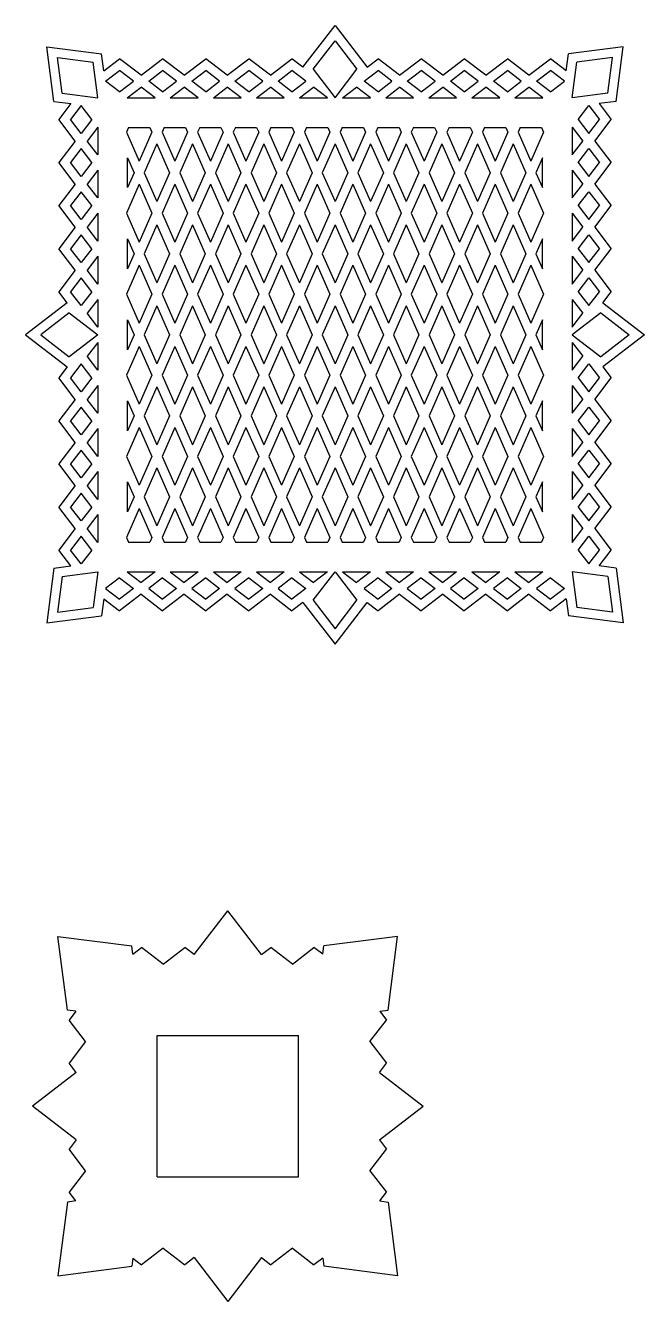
# Model space of a CAD drawing. Extents: x -361 to 216, y -54 to 223.
# Drawn here: x -66.5 to 66.3, y -53.9 to 220.2 of the extents above; entities that cross this region are included whole.
import ezdxf

# ---------------------------------------------------------------- set-up
doc = ezdxf.new("R2010")
doc.units = 0
doc.layers.get('0').update_dxf_attribs({"linetype": 'CONTINUOUS'})

msp = doc.modelspace()

# ---------------------------------------------------------------- linework, layer by layer
for p, q in [((-7.004836, 211.234923), (-0.115425, 220.178754)), ((-0.115425, 220.178754), (6.773986, 211.234923)), ((-4.827958, 210.783554), (-0.115425, 216.901364)), ((-0.115425, 216.901364), (4.597109, 210.783554)), ((-60.478585, 203.874287), (-62.004593, 215.635099)), ((-62.004593, 215.635099), (-50.243781, 214.109091)), ((-49.766571, 210.431275), (-50.243781, 214.109091)), ((49.535721, 210.431275), (50.012931, 214.109091)), ((61.773743, 215.635099), (50.012931, 214.109091)), ((60.247735, 203.874287), (61.773743, 215.635099)), ((-59.687128, 213.317634), (-52.028918, 212.323953)), ((-58.693447, 205.659424), (-59.687128, 213.317634)), ((-51.035238, 204.665744), (-52.028918, 212.323953)), ((-49.766571, 210.431275), (-46.363143, 213.052927)), ((-41.738371, 209.490477), (-46.363143, 213.052927)), ((-41.738371, 209.490477), (-37.113599, 213.052927)), ((-32.488827, 209.490477), (-37.113599, 213.052927)), ((-32.488827, 209.490477), (-27.864056, 213.052927)), ((-23.239284, 209.490477), (-27.864056, 213.052927)), ((-23.239284, 209.490477), (-18.614512, 213.052927)), ((-13.98974, 209.490477), (-18.614512, 213.052927)), ((-13.98974, 209.490477), (-9.364968, 213.052927)), ((-7.004836, 211.234923), (-9.364968, 213.052927)), ((6.773986, 211.234923), (9.134119, 213.052927)), ((13.75889, 209.490477), (9.134119, 213.052927)), ((13.75889, 209.490477), (18.383662, 213.052927)), ((23.008434, 209.490477), (18.383662, 213.052927)), ((23.008434, 209.490477), (27.633206, 213.052927)), ((32.257978, 209.490477), (27.633206, 213.052927)), ((32.257978, 209.490477), (36.882749, 213.052927)), ((41.507521, 209.490477), (36.882749, 213.052927)), ((41.507521, 209.490477), (46.132293, 213.052927)), ((49.535721, 210.431275), (46.132293, 213.052927)), ((50.804388, 204.665744), (51.798069, 212.323953)), ((59.456278, 213.317634), (51.798069, 212.323953)), ((58.462598, 205.659424), (59.456278, 213.317634)), ((-49.349219, 208.228194), (-46.363143, 210.528361)), ((-43.377066, 208.228194), (-46.363143, 210.528361)), ((-40.099676, 208.228194), (-37.113599, 210.528361)), ((-34.127523, 208.228194), (-37.113599, 210.528361)), ((-30.850132, 208.228194), (-27.864056, 210.528361)), ((-24.877979, 208.228194), (-27.864056, 210.528361)), ((-21.600588, 208.228194), (-18.614512, 210.528361)), ((-15.628436, 208.228194), (-18.614512, 210.528361)), ((-12.351045, 208.228194), (-9.364968, 210.528361)), ((-6.378892, 208.228194), (-9.364968, 210.528361)), ((-4.827958, 210.783554), (-0.115425, 204.665744)), ((-0.115425, 204.665744), (4.597109, 210.783554)), ((6.148042, 208.228194), (9.134119, 210.528361)), ((12.120195, 208.228194), (9.134119, 210.528361)), ((15.397586, 208.228194), (18.383662, 210.528361)), ((21.369739, 208.228194), (18.383662, 210.528361)), ((24.647129, 208.228194), (27.633206, 210.528361)), ((30.619282, 208.228194), (27.633206, 210.528361)), ((33.896673, 208.228194), (36.882749, 210.528361)), ((39.868826, 208.228194), (36.882749, 210.528361)), ((43.146217, 208.228194), (46.132293, 210.528361)), ((49.118369, 208.228194), (46.132293, 210.528361)), ((-58.693447, 205.659424), (-51.035238, 204.665744)), ((-46.363143, 205.928027), (-49.349219, 208.228194)), ((-46.363143, 205.928027), (-43.377066, 208.228194)), ((-44.724447, 204.665744), (-41.738371, 206.965911)), ((-38.752295, 204.665744), (-41.738371, 206.965911)), ((-37.113599, 205.928027), (-40.099676, 208.228194)), ((-37.113599, 205.928027), (-34.127523, 208.228194)), ((-35.474904, 204.665744), (-32.488827, 206.965911)), ((-29.502751, 204.665744), (-32.488827, 206.965911)), ((-27.864056, 205.928027), (-30.850132, 208.228194)), ((-27.864056, 205.928027), (-24.877979, 208.228194)), ((-26.22536, 204.665744), (-23.239284, 206.965911)), ((-20.253207, 204.665744), (-23.239284, 206.965911)), ((-18.614512, 205.928027), (-21.600588, 208.228194)), ((-18.614512, 205.928027), (-15.628436, 208.228194)), ((-16.975817, 204.665744), (-13.98974, 206.965911)), ((-11.003664, 204.665744), (-13.98974, 206.965911)), ((-9.364968, 205.928027), (-12.351045, 208.228194)), ((-9.364968, 205.928027), (-6.378892, 208.228194)), ((-7.726273, 204.665744), (-4.740197, 206.965911)), ((-1.75412, 204.665744), (-4.740197, 206.965911)), ((1.523271, 204.665744), (4.509347, 206.965911)), ((7.495423, 204.665744), (4.509347, 206.965911)), ((9.134119, 205.928027), (6.148042, 208.228194)), ((9.134119, 205.928027), (12.120195, 208.228194)), ((10.772814, 204.665744), (13.75889, 206.965911)), ((16.744967, 204.665744), (13.75889, 206.965911)), ((18.383662, 205.928027), (15.397586, 208.228194)), ((18.383662, 205.928027), (21.369739, 208.228194)), ((20.022358, 204.665744), (23.008434, 206.965911)), ((25.99451, 204.665744), (23.008434, 206.965911)), ((27.633206, 205.928027), (24.647129, 208.228194)), ((27.633206, 205.928027), (30.619282, 208.228194)), ((29.271901, 204.665744), (32.257978, 206.965911)), ((35.244054, 204.665744), (32.257978, 206.965911)), ((36.882749, 205.928027), (33.896673, 208.228194)), ((36.882749, 205.928027), (39.868826, 208.228194)), ((38.521445, 204.665744), (41.507521, 206.965911)), ((44.493598, 204.665744), (41.507521, 206.965911)), ((46.132293, 205.928027), (43.146217, 208.228194)), ((46.132293, 205.928027), (49.118369, 208.228194)), ((58.462598, 205.659424), (50.804388, 204.665744)), ((-60.478585, 203.874287), (-56.800769, 203.397077)), ((-56.800769, 203.397077), (-59.422421, 199.993649)), ((-54.597688, 202.979725), (-56.897855, 199.993649)), ((-52.297521, 199.993649), (-54.597688, 202.979725)), ((-44.724447, 204.665744), (-38.752295, 204.665744)), ((-35.474904, 204.665744), (-29.502751, 204.665744)), ((-26.22536, 204.665744), (-20.253207, 204.665744)), ((-16.975817, 204.665744), (-11.003664, 204.665744)), ((-7.726273, 204.665744), (-1.75412, 204.665744)), ((1.523271, 204.665744), (7.495423, 204.665744)), ((10.772814, 204.665744), (16.744967, 204.665744)), ((20.022358, 204.665744), (25.99451, 204.665744)), ((29.271901, 204.665744), (35.244054, 204.665744)), ((38.521445, 204.665744), (44.493598, 204.665744)), ((52.066671, 199.993649), (54.366838, 202.979725)), ((54.366838, 202.979725), (56.667005, 199.993649)), ((60.247735, 203.874287), (56.569919, 203.397077)), ((56.569919, 203.397077), (59.191571, 199.993649)), ((-55.859971, 195.368877), (-59.422421, 199.993649)), ((-54.597688, 197.007572), (-56.897855, 199.993649)), ((-52.297521, 199.993649), (-54.597688, 197.007572)), ((-51.035238, 198.354953), (-53.335405, 195.368877)), ((-51.035238, 198.354953), (-51.035238, 192.3828)), ((-44.442159, 198.29842), (-44.895076, 197.267121)), ((-44.442159, 198.29842), (-39.88706, 198.29842)), ((-39.88706, 198.29842), (-39.434143, 197.267121)), ((-36.796852, 198.29842), (-37.24977, 197.267121)), ((-36.796852, 198.29842), (-32.241754, 198.29842)), ((-32.241754, 198.29842), (-31.788837, 197.267121)), ((-29.151546, 198.29842), (-29.604463, 197.267121)), ((-29.151546, 198.29842), (-24.596448, 198.29842)), ((-24.596448, 198.29842), (-24.14353, 197.267121)), ((-21.50624, 198.29842), (-21.959157, 197.267121)), ((-21.50624, 198.29842), (-16.951141, 198.29842)), ((-16.951141, 198.29842), (-16.498224, 197.267121)), ((-13.860934, 198.29842), (-14.313851, 197.267121)), ((-13.860934, 198.29842), (-9.305835, 198.29842)), ((-9.305835, 198.29842), (-8.852918, 197.267121)), ((-6.215627, 198.29842), (-6.668545, 197.267121)), ((-6.215627, 198.29842), (-1.660529, 198.29842)), ((-1.660529, 198.29842), (-1.207612, 197.267121)), ((1.429679, 198.29842), (0.976762, 197.267121)), ((1.429679, 198.29842), (5.984777, 198.29842)), ((5.984777, 198.29842), (6.437695, 197.267121)), ((9.074985, 198.29842), (8.622068, 197.267121)), ((9.074985, 198.29842), (13.630084, 198.29842)), ((13.630084, 198.29842), (14.083001, 197.267121)), ((16.720292, 198.29842), (16.267374, 197.267121)), ((16.720292, 198.29842), (21.27539, 198.29842)), ((21.27539, 198.29842), (21.728307, 197.267121)), ((24.365598, 198.29842), (23.912681, 197.267121)), ((24.365598, 198.29842), (28.920696, 198.29842)), ((28.920696, 198.29842), (29.373614, 197.267121)), ((32.010904, 198.29842), (31.557987, 197.267121)), ((32.010904, 198.29842), (36.566003, 198.29842)), ((36.566003, 198.29842), (37.01892, 197.267121)), ((39.65621, 198.29842), (39.203293, 197.267121)), ((39.65621, 198.29842), (44.211309, 198.29842)), ((44.211309, 198.29842), (44.664226, 197.267121)), ((50.804388, 198.354953), (53.104555, 195.368877)), ((50.804388, 198.354953), (50.804388, 192.3828)), ((52.066671, 199.993649), (54.366838, 197.007572)), ((54.366838, 197.007572), (56.667005, 199.993649)), ((55.629121, 195.368877), (59.191571, 199.993649)), ((-55.859971, 195.368877), (-59.422421, 190.744105)), ((-51.035238, 192.3828), (-53.335405, 195.368877)), ((-44.895076, 197.267121), (-42.164609, 191.049808)), ((-39.434143, 197.267121), (-42.164609, 191.049808)), ((-38.341956, 194.780196), (-41.072423, 188.562883)), ((-38.341956, 194.780196), (-35.61149, 188.562883)), ((-37.24977, 197.267121), (-34.519303, 191.049808)), ((-31.788837, 197.267121), (-34.519303, 191.049808)), ((-30.69665, 194.780196), (-33.427117, 188.562883)), ((-30.69665, 194.780196), (-27.966183, 188.562883)), ((-29.604463, 197.267121), (-26.873997, 191.049808)), ((-24.14353, 197.267121), (-26.873997, 191.049808)), ((-23.051344, 194.780196), (-25.78181, 188.562883)), ((-23.051344, 194.780196), (-20.320877, 188.562883)), ((-21.959157, 197.267121), (-19.228691, 191.049808)), ((-16.498224, 197.267121), (-19.228691, 191.049808)), ((-15.406037, 194.780196), (-18.136504, 188.562883)), ((-15.406037, 194.780196), (-12.675571, 188.562883)), ((-14.313851, 197.267121), (-11.583384, 191.049808)), ((-8.852918, 197.267121), (-11.583384, 191.049808)), ((-7.760731, 194.780196), (-10.491198, 188.562883)), ((-7.760731, 194.780196), (-5.030265, 188.562883)), ((-6.668545, 197.267121), (-3.938078, 191.049808)), ((-1.207612, 197.267121), (-3.938078, 191.049808)), ((-0.115425, 194.780196), (-2.845891, 188.562883)), ((-0.115425, 194.780196), (2.615042, 188.562883)), ((0.976762, 197.267121), (3.707228, 191.049808)), ((6.437695, 197.267121), (3.707228, 191.049808)), ((7.529881, 194.780196), (4.799415, 188.562883)), ((7.529881, 194.780196), (10.260348, 188.562883)), ((8.622068, 197.267121), (11.352535, 191.049808)), ((14.083001, 197.267121), (11.352535, 191.049808)), ((15.175188, 194.780196), (12.444721, 188.562883)), ((15.175188, 194.780196), (17.905654, 188.562883)), ((16.267374, 197.267121), (18.997841, 191.049808)), ((21.728307, 197.267121), (18.997841, 191.049808)), ((22.820494, 194.780196), (20.090027, 188.562883)), ((22.820494, 194.780196), (25.55096, 188.562883)), ((23.912681, 197.267121), (26.643147, 191.049808)), ((29.373614, 197.267121), (26.643147, 191.049808)), ((30.4658, 194.780196), (27.735334, 188.562883)), ((30.4658, 194.780196), (33.196267, 188.562883)), ((31.557987, 197.267121), (34.288453, 191.049808)), ((37.01892, 197.267121), (34.288453, 191.049808)), ((38.111106, 194.780196), (35.38064, 188.562883)), ((38.111106, 194.780196), (40.841573, 188.562883)), ((39.203293, 197.267121), (41.93376, 191.049808)), ((44.664226, 197.267121), (41.93376, 191.049808)), ((50.804388, 192.3828), (53.104555, 195.368877)), ((55.629121, 195.368877), (59.191571, 190.744105)), ((-54.597688, 193.730181), (-56.897855, 190.744105)), ((-52.297521, 190.744105), (-54.597688, 193.730181)), ((52.066671, 190.744105), (54.366838, 193.730181)), ((54.366838, 193.730181), (56.667005, 190.744105)), ((-55.859971, 186.119333), (-59.422421, 190.744105)), ((-54.597688, 187.758029), (-56.897855, 190.744105)), ((-52.297521, 190.744105), (-54.597688, 187.758029)), ((-44.667915, 191.776021), (-43.256796, 188.562883)), ((-44.667915, 185.349745), (-44.667915, 191.776021)), ((44.437065, 191.776021), (43.025946, 188.562883)), ((44.437065, 185.349745), (44.437065, 191.776021)), ((52.066671, 190.744105), (54.366838, 187.758029)), ((54.366838, 187.758029), (56.667005, 190.744105)), ((55.629121, 186.119333), (59.191571, 190.744105)), ((-51.035238, 189.10541), (-53.335405, 186.119333)), ((-51.035238, 189.10541), (-51.035238, 183.133257)), ((-43.256796, 188.562883), (-44.667915, 185.349745)), ((-41.072423, 188.562883), (-38.341956, 182.34557)), ((-35.61149, 188.562883), (-38.341956, 182.34557)), ((-33.427117, 188.562883), (-30.69665, 182.34557)), ((-27.966183, 188.562883), (-30.69665, 182.34557)), ((-25.78181, 188.562883), (-23.051344, 182.34557)), ((-20.320877, 188.562883), (-23.051344, 182.34557)), ((-18.136504, 188.562883), (-15.406037, 182.34557)), ((-12.675571, 188.562883), (-15.406037, 182.34557)), ((-10.491198, 188.562883), (-7.760731, 182.34557)), ((-5.030265, 188.562883), (-7.760731, 182.34557)), ((-2.845891, 188.562883), (-0.115425, 182.34557)), ((2.615042, 188.562883), (-0.115425, 182.34557)), ((4.799415, 188.562883), (7.529881, 182.34557)), ((10.260348, 188.562883), (7.529881, 182.34557)), ((12.444721, 188.562883), (15.175188, 182.34557)), ((17.905654, 188.562883), (15.175188, 182.34557)), ((20.090027, 188.562883), (22.820494, 182.34557)), ((25.55096, 188.562883), (22.820494, 182.34557)), ((27.735334, 188.562883), (30.4658, 182.34557)), ((33.196267, 188.562883), (30.4658, 182.34557)), ((35.38064, 188.562883), (38.111106, 182.34557)), ((40.841573, 188.562883), (38.111106, 182.34557)), ((43.025946, 188.562883), (44.437065, 185.349745)), ((50.804388, 189.10541), (50.804388, 183.133257)), ((50.804388, 189.10541), (53.104555, 186.119333)), ((-55.859971, 186.119333), (-59.422421, 181.494561)), ((-54.597688, 184.480638), (-56.897855, 181.494561)), ((-52.297521, 181.494561), (-54.597688, 184.480638)), ((-51.035238, 183.133257), (-53.335405, 186.119333)), ((-42.164609, 186.075958), (-44.895076, 179.858645)), ((-42.164609, 186.075958), (-39.434143, 179.858645)), ((-34.519303, 186.075958), (-37.24977, 179.858645)), ((-34.519303, 186.075958), (-31.788837, 179.858645)), ((-26.873997, 186.075958), (-29.604463, 179.858645)), ((-26.873997, 186.075958), (-24.14353, 179.858645)), ((-19.228691, 186.075958), (-21.959157, 179.858645)), ((-19.228691, 186.075958), (-16.498224, 179.858645)), ((-11.583384, 186.075958), (-14.313851, 179.858645)), ((-11.583384, 186.075958), (-8.852918, 179.858645)), ((-3.938078, 186.075958), (-6.668545, 179.858645)), ((-3.938078, 186.075958), (-1.207612, 179.858645)), ((3.707228, 186.075958), (0.976762, 179.858645)), ((3.707228, 186.075958), (6.437695, 179.858645)), ((11.352535, 186.075958), (8.622068, 179.858645)), ((11.352535, 186.075958), (14.083001, 179.858645)), ((18.997841, 186.075958), (16.267374, 179.858645)), ((18.997841, 186.075958), (21.728307, 179.858645)), ((26.643147, 186.075958), (23.912681, 179.858645)), ((26.643147, 186.075958), (29.373614, 179.858645)), ((34.288453, 186.075958), (31.557987, 179.858645)), ((34.288453, 186.075958), (37.01892, 179.858645)), ((41.93376, 186.075958), (39.203293, 179.858645)), ((41.93376, 186.075958), (44.664226, 179.858645)), ((50.804388, 183.133257), (53.104555, 186.119333)), ((52.066671, 181.494561), (54.366838, 184.480638)), ((54.366838, 184.480638), (56.667005, 181.494561)), ((55.629121, 186.119333), (59.191571, 181.494561)), ((-55.859971, 176.86979), (-59.422421, 181.494561)), ((-54.597688, 178.508485), (-56.897855, 181.494561)), ((-52.297521, 181.494561), (-54.597688, 178.508485)), ((52.066671, 181.494561), (54.366838, 178.508485)), ((54.366838, 178.508485), (56.667005, 181.494561)), ((55.629121, 176.86979), (59.191571, 181.494561)), ((-51.035238, 179.855866), (-53.335405, 176.86979)), ((-51.035238, 179.855866), (-51.035238, 173.883713)), ((-44.895076, 179.858645), (-42.164609, 173.641332)), ((-39.434143, 179.858645), (-42.164609, 173.641332)), ((-37.24977, 179.858645), (-34.519303, 173.641332)), ((-31.788837, 179.858645), (-34.519303, 173.641332)), ((-29.604463, 179.858645), (-26.873997, 173.641332)), ((-24.14353, 179.858645), (-26.873997, 173.641332)), ((-21.959157, 179.858645), (-19.228691, 173.641332)), ((-16.498224, 179.858645), (-19.228691, 173.641332)), ((-14.313851, 179.858645), (-11.583384, 173.641332)), ((-8.852918, 179.858645), (-11.583384, 173.641332)), ((-6.668545, 179.858645), (-3.938078, 173.641332)), ((-1.207612, 179.858645), (-3.938078, 173.641332)), ((0.976762, 179.858645), (3.707228, 173.641332)), ((6.437695, 179.858645), (3.707228, 173.641332)), ((8.622068, 179.858645), (11.352535, 173.641332)), ((14.083001, 179.858645), (11.352535, 173.641332)), ((16.267374, 179.858645), (18.997841, 173.641332)), ((21.728307, 179.858645), (18.997841, 173.641332)), ((23.912681, 179.858645), (26.643147, 173.641332)), ((29.373614, 179.858645), (26.643147, 173.641332)), ((31.557987, 179.858645), (34.288453, 173.641332)), ((37.01892, 179.858645), (34.288453, 173.641332)), ((39.203293, 179.858645), (41.93376, 173.641332)), ((44.664226, 179.858645), (41.93376, 173.641332)), ((50.804388, 179.855866), (50.804388, 173.883713)), ((50.804388, 179.855866), (53.104555, 176.86979)), ((-55.859971, 176.86979), (-59.422421, 172.245018)), ((-51.035238, 173.883713), (-53.335405, 176.86979)), ((-38.341956, 177.37172), (-41.072423, 171.154407)), ((-38.341956, 177.37172), (-35.61149, 171.154407)), ((-30.69665, 177.37172), (-33.427117, 171.154407)), ((-30.69665, 177.37172), (-27.966183, 171.154407)), ((-23.051344, 177.37172), (-25.78181, 171.154407)), ((-23.051344, 177.37172), (-20.320877, 171.154407)), ((-15.406037, 177.37172), (-18.136504, 171.154407)), ((-15.406037, 177.37172), (-12.675571, 171.154407)), ((-7.760731, 177.37172), (-10.491198, 171.154407)), ((-7.760731, 177.37172), (-5.030265, 171.154407)), ((-0.115425, 177.37172), (-2.845891, 171.154407)), ((-0.115425, 177.37172), (2.615042, 171.154407)), ((7.529881, 177.37172), (4.799415, 171.154407)), ((7.529881, 177.37172), (10.260348, 171.154407)), ((15.175188, 177.37172), (12.444721, 171.154407)), ((15.175188, 177.37172), (17.905654, 171.154407)), ((22.820494, 177.37172), (20.090027, 171.154407)), ((22.820494, 177.37172), (25.55096, 171.154407)), ((30.4658, 177.37172), (27.735334, 171.154407)), ((30.4658, 177.37172), (33.196267, 171.154407)), ((38.111106, 177.37172), (35.38064, 171.154407)), ((38.111106, 177.37172), (40.841573, 171.154407)), ((50.804388, 173.883713), (53.104555, 176.86979)), ((55.629121, 176.86979), (59.191571, 172.245018)), ((-54.597688, 175.231094), (-56.897855, 172.245018)), ((-52.297521, 172.245018), (-54.597688, 175.231094)), ((-44.667915, 174.367545), (-43.256796, 171.154407)), ((-44.667915, 167.941269), (-44.667915, 174.367545)), ((44.437065, 174.367545), (43.025946, 171.154407)), ((44.437065, 167.941269), (44.437065, 174.367545)), ((52.066671, 172.245018), (54.366838, 175.231094)), ((54.366838, 175.231094), (56.667005, 172.245018)), ((-55.859971, 167.620246), (-59.422421, 172.245018)), ((-54.597688, 169.258941), (-56.897855, 172.245018)), ((-52.297521, 172.245018), (-54.597688, 169.258941)), ((-51.035238, 170.606322), (-53.335405, 167.620246)), ((-51.035238, 170.606322), (-51.035238, 164.63417)), ((-43.256796, 171.154407), (-44.667915, 167.941269)), ((-41.072423, 171.154407), (-38.341956, 164.937094)), ((-35.61149, 171.154407), (-38.341956, 164.937094)), ((-33.427117, 171.154407), (-30.69665, 164.937094)), ((-27.966183, 171.154407), (-30.69665, 164.937094)), ((-25.78181, 171.154407), (-23.051344, 164.937094)), ((-20.320877, 171.154407), (-23.051344, 164.937094)), ((-18.136504, 171.154407), (-15.406037, 164.937094)), ((-12.675571, 171.154407), (-15.406037, 164.937094)), ((-10.491198, 171.154407), (-7.760731, 164.937094)), ((-5.030265, 171.154407), (-7.760731, 164.937094)), ((-2.845891, 171.154407), (-0.115425, 164.937094)), ((2.615042, 171.154407), (-0.115425, 164.937094)), ((4.799415, 171.154407), (7.529881, 164.937094)), ((10.260348, 171.154407), (7.529881, 164.937094)), ((12.444721, 171.154407), (15.175188, 164.937094)), ((17.905654, 171.154407), (15.175188, 164.937094)), ((20.090027, 171.154407), (22.820494, 164.937094)), ((25.55096, 171.154407), (22.820494, 164.937094)), ((27.735334, 171.154407), (30.4658, 164.937094)), ((33.196267, 171.154407), (30.4658, 164.937094)), ((35.38064, 171.154407), (38.111106, 164.937094)), ((40.841573, 171.154407), (38.111106, 164.937094)), ((43.025946, 171.154407), (44.437065, 167.941269)), ((50.804388, 170.606322), (53.104555, 167.620246)), ((50.804388, 170.606322), (50.804388, 164.63417)), ((52.066671, 172.245018), (54.366838, 169.258941)), ((54.366838, 169.258941), (56.667005, 172.245018)), ((55.629121, 167.620246), (59.191571, 172.245018)), ((-55.859971, 167.620246), (-59.422421, 162.995474)), ((-51.035238, 164.63417), (-53.335405, 167.620246)), ((-42.164609, 168.667482), (-44.895076, 162.450169)), ((-42.164609, 168.667482), (-39.434143, 162.450169)), ((-34.519303, 168.667482), (-37.24977, 162.450169)), ((-34.519303, 168.667482), (-31.788837, 162.450169)), ((-26.873997, 168.667482), (-29.604463, 162.450169)), ((-26.873997, 168.667482), (-24.14353, 162.450169)), ((-19.228691, 168.667482), (-21.959157, 162.450169)), ((-19.228691, 168.667482), (-16.498224, 162.450169)), ((-11.583384, 168.667482), (-14.313851, 162.450169)), ((-11.583384, 168.667482), (-8.852918, 162.450169)), ((-3.938078, 168.667482), (-6.668545, 162.450169)), ((-3.938078, 168.667482), (-1.207612, 162.450169)), ((3.707228, 168.667482), (0.976762, 162.450169)), ((3.707228, 168.667482), (6.437695, 162.450169)), ((11.352535, 168.667482), (8.622068, 162.450169)), ((11.352535, 168.667482), (14.083001, 162.450169)), ((18.997841, 168.667482), (16.267374, 162.450169)), ((18.997841, 168.667482), (21.728307, 162.450169)), ((26.643147, 168.667482), (23.912681, 162.450169)), ((26.643147, 168.667482), (29.373614, 162.450169)), ((34.288453, 168.667482), (31.557987, 162.450169)), ((34.288453, 168.667482), (37.01892, 162.450169)), ((41.93376, 168.667482), (39.203293, 162.450169)), ((41.93376, 168.667482), (44.664226, 162.450169)), ((50.804388, 164.63417), (53.104555, 167.620246)), ((55.629121, 167.620246), (59.191571, 162.995474)), ((-54.597688, 165.981551), (-56.897855, 162.995474)), ((-52.297521, 162.995474), (-54.597688, 165.981551)), ((52.066671, 162.995474), (54.366838, 165.981551)), ((54.366838, 165.981551), (56.667005, 162.995474)), ((-57.604417, 160.635342), (-59.422421, 162.995474)), ((-54.597688, 160.009398), (-56.897855, 162.995474)), ((-52.297521, 162.995474), (-54.597688, 160.009398)), ((-44.895076, 162.450169), (-42.164609, 156.232856)), ((-39.434143, 162.450169), (-42.164609, 156.232856)), ((-37.24977, 162.450169), (-34.519303, 156.232856)), ((-31.788837, 162.450169), (-34.519303, 156.232856)), ((-29.604463, 162.450169), (-26.873997, 156.232856)), ((-24.14353, 162.450169), (-26.873997, 156.232856)), ((-21.959157, 162.450169), (-19.228691, 156.232856)), ((-16.498224, 162.450169), (-19.228691, 156.232856)), ((-14.313851, 162.450169), (-11.583384, 156.232856)), ((-8.852918, 162.450169), (-11.583384, 156.232856)), ((-6.668545, 162.450169), (-3.938078, 156.232856)), ((-1.207612, 162.450169), (-3.938078, 156.232856)), ((0.976762, 162.450169), (3.707228, 156.232856)), ((6.437695, 162.450169), (3.707228, 156.232856)), ((8.622068, 162.450169), (11.352535, 156.232856)), ((14.083001, 162.450169), (11.352535, 156.232856)), ((16.267374, 162.450169), (18.997841, 156.232856)), ((21.728307, 162.450169), (18.997841, 156.232856)), ((23.912681, 162.450169), (26.643147, 156.232856)), ((29.373614, 162.450169), (26.643147, 156.232856)), ((31.557987, 162.450169), (34.288453, 156.232856)), ((37.01892, 162.450169), (34.288453, 156.232856)), ((39.203293, 162.450169), (41.93376, 156.232856)), ((44.664226, 162.450169), (41.93376, 156.232856)), ((52.066671, 162.995474), (54.366838, 160.009398)), ((54.366838, 160.009398), (56.667005, 162.995474)), ((57.373567, 160.635342), (59.191571, 162.995474)), ((-57.604417, 160.635342), (-66.548249, 153.745931)), ((-51.035238, 161.356779), (-53.335405, 158.370702)), ((-51.035238, 161.356779), (-51.035238, 155.384626)), ((-38.341956, 159.963244), (-41.072423, 153.745931)), ((-38.341956, 159.963244), (-35.61149, 153.745931)), ((-30.69665, 159.963244), (-33.427117, 153.745931)), ((-30.69665, 159.963244), (-27.966183, 153.745931)), ((-23.051344, 159.963244), (-25.78181, 153.745931)), ((-23.051344, 159.963244), (-20.320877, 153.745931)), ((-15.406037, 159.963244), (-18.136504, 153.745931)), ((-15.406037, 159.963244), (-12.675571, 153.745931)), ((-7.760731, 159.963244), (-10.491198, 153.745931)), ((-7.760731, 159.963244), (-5.030265, 153.745931)), ((-0.115425, 159.963244), (-2.845891, 153.745931)), ((-0.115425, 159.963244), (2.615042, 153.745931)), ((7.529881, 159.963244), (4.799415, 153.745931)), ((7.529881, 159.963244), (10.260348, 153.745931)), ((15.175188, 159.963244), (12.444721, 153.745931)), ((15.175188, 159.963244), (17.905654, 153.745931)), ((22.820494, 159.963244), (20.090027, 153.745931)), ((22.820494, 159.963244), (25.55096, 153.745931)), ((30.4658, 159.963244), (27.735334, 153.745931)), ((30.4658, 159.963244), (33.196267, 153.745931)), ((38.111106, 159.963244), (35.38064, 153.745931)), ((38.111106, 159.963244), (40.841573, 153.745931)), ((50.804388, 161.356779), (53.104555, 158.370702)), ((50.804388, 161.356779), (50.804388, 155.384626)), ((57.373567, 160.635342), (66.317399, 153.745931)), ((-57.153048, 158.458464), (-63.270858, 153.745931)), ((-57.153048, 158.458464), (-51.035238, 153.745931)), ((-51.035238, 155.384626), (-53.335405, 158.370702)), ((-44.667915, 156.959069), (-43.256796, 153.745931)), ((-44.667915, 150.532793), (-44.667915, 156.959069)), ((44.437065, 156.959069), (43.025946, 153.745931)), ((44.437065, 150.532793), (44.437065, 156.959069)), ((56.922198, 158.458464), (50.804388, 153.745931)), ((50.804388, 155.384626), (53.104555, 158.370702)), ((56.922198, 158.458464), (63.040008, 153.745931)), ((-66.548249, 153.745931), (-57.604417, 146.85652)), ((-63.270858, 153.745931), (-57.153048, 149.033397)), ((-51.035238, 153.745931), (-57.153048, 149.033397)), ((-43.256796, 153.745931), (-44.667915, 150.532793)), ((-41.072423, 153.745931), (-38.341956, 147.528618)), ((-35.61149, 153.745931), (-38.341956, 147.528618)), ((-33.427117, 153.745931), (-30.69665, 147.528618)), ((-27.966183, 153.745931), (-30.69665, 147.528618)), ((-25.78181, 153.745931), (-23.051344, 147.528618)), ((-20.320877, 153.745931), (-23.051344, 147.528618)), ((-18.136504, 153.745931), (-15.406037, 147.528618)), ((-12.675571, 153.745931), (-15.406037, 147.528618)), ((-10.491198, 153.745931), (-7.760731, 147.528618)), ((-5.030265, 153.745931), (-7.760731, 147.528618)), ((-2.845891, 153.745931), (-0.115425, 147.528618)), ((2.615042, 153.745931), (-0.115425, 147.528618)), ((4.799415, 153.745931), (7.529881, 147.528618)), ((10.260348, 153.745931), (7.529881, 147.528618)), ((12.444721, 153.745931), (15.175188, 147.528618)), ((17.905654, 153.745931), (15.175188, 147.528618)), ((20.090027, 153.745931), (22.820494, 147.528618)), ((25.55096, 153.745931), (22.820494, 147.528618)), ((27.735334, 153.745931), (30.4658, 147.528618)), ((33.196267, 153.745931), (30.4658, 147.528618)), ((35.38064, 153.745931), (38.111106, 147.528618)), ((40.841573, 153.745931), (38.111106, 147.528618)), ((43.025946, 153.745931), (44.437065, 150.532793)), ((50.804388, 153.745931), (56.922198, 149.033397)), ((63.040008, 153.745931), (56.922198, 149.033397)), ((66.317399, 153.745931), (57.373567, 146.85652)), ((-51.035238, 152.107235), (-53.335405, 149.121159)), ((-51.035238, 152.107235), (-51.035238, 146.135082)), ((-42.164609, 151.259005), (-44.895076, 145.041693)), ((-42.164609, 151.259005), (-39.434143, 145.041693)), ((-34.519303, 151.259005), (-37.24977, 145.041693)), ((-34.519303, 151.259005), (-31.788837, 145.041693)), ((-26.873997, 151.259005), (-29.604463, 145.041693)), ((-26.873997, 151.259005), (-24.14353, 145.041693)), ((-19.228691, 151.259005), (-21.959157, 145.041693)), ((-19.228691, 151.259005), (-16.498224, 145.041693)), ((-11.583384, 151.259005), (-14.313851, 145.041693)), ((-11.583384, 151.259005), (-8.852918, 145.041693)), ((-3.938078, 151.259005), (-6.668545, 145.041693)), ((-3.938078, 151.259005), (-1.207612, 145.041693)), ((3.707228, 151.259005), (0.976762, 145.041693)), ((3.707228, 151.259005), (6.437695, 145.041693)), ((11.352535, 151.259005), (8.622068, 145.041693)), ((11.352535, 151.259005), (14.083001, 145.041693)), ((18.997841, 151.259005), (16.267374, 145.041693)), ((18.997841, 151.259005), (21.728307, 145.041693)), ((26.643147, 151.259005), (23.912681, 145.041693)), ((26.643147, 151.259005), (29.373614, 145.041693)), ((34.288453, 151.259005), (31.557987, 145.041693)), ((34.288453, 151.259005), (37.01892, 145.041693)), ((41.93376, 151.259005), (39.203293, 145.041693)), ((41.93376, 151.259005), (44.664226, 145.041693)), ((50.804388, 152.107235), (50.804388, 146.135082)), ((50.804388, 152.107235), (53.104555, 149.121159)), ((-51.035238, 146.135082), (-53.335405, 149.121159)), ((50.804388, 146.135082), (53.104555, 149.121159)), ((-57.604417, 146.85652), (-59.422421, 144.496387)), ((-54.597688, 147.482463), (-56.897855, 144.496387)), ((-52.297521, 144.496387), (-54.597688, 147.482463)), ((52.066671, 144.496387), (54.366838, 147.482463)), ((54.366838, 147.482463), (56.667005, 144.496387)), ((57.373567, 146.85652), (59.191571, 144.496387)), ((-55.859971, 139.871615), (-59.422421, 144.496387)), ((-54.597688, 141.510311), (-56.897855, 144.496387)), ((-52.297521, 144.496387), (-54.597688, 141.510311)), ((-51.035238, 142.857692), (-53.335405, 139.871615)), ((-51.035238, 142.857692), (-51.035238, 136.885539)), ((-44.895076, 145.041693), (-42.164609, 138.82438)), ((-39.434143, 145.041693), (-42.164609, 138.82438)), ((-38.341956, 142.554767), (-41.072423, 136.337455)), ((-38.341956, 142.554767), (-35.61149, 136.337455)), ((-37.24977, 145.041693), (-34.519303, 138.82438)), ((-31.788837, 145.041693), (-34.519303, 138.82438)), ((-30.69665, 142.554767), (-33.427117, 136.337455)), ((-30.69665, 142.554767), (-27.966183, 136.337455)), ((-29.604463, 145.041693), (-26.873997, 138.82438)), ((-24.14353, 145.041693), (-26.873997, 138.82438)), ((-23.051344, 142.554767), (-25.78181, 136.337455)), ((-23.051344, 142.554767), (-20.320877, 136.337455)), ((-21.959157, 145.041693), (-19.228691, 138.82438)), ((-16.498224, 145.041693), (-19.228691, 138.82438)), ((-15.406037, 142.554767), (-18.136504, 136.337455)), ((-15.406037, 142.554767), (-12.675571, 136.337455)), ((-14.313851, 145.041693), (-11.583384, 138.82438)), ((-8.852918, 145.041693), (-11.583384, 138.82438)), ((-7.760731, 142.554767), (-10.491198, 136.337455)), ((-7.760731, 142.554767), (-5.030265, 136.337455)), ((-6.668545, 145.041693), (-3.938078, 138.82438)), ((-1.207612, 145.041693), (-3.938078, 138.82438)), ((-0.115425, 142.554767), (-2.845891, 136.337455)), ((-0.115425, 142.554767), (2.615042, 136.337455)), ((0.976762, 145.041693), (3.707228, 138.82438)), ((6.437695, 145.041693), (3.707228, 138.82438)), ((7.529881, 142.554767), (4.799415, 136.337455)), ((7.529881, 142.554767), (10.260348, 136.337455)), ((8.622068, 145.041693), (11.352535, 138.82438)), ((14.083001, 145.041693), (11.352535, 138.82438)), ((15.175188, 142.554767), (12.444721, 136.337455)), ((15.175188, 142.554767), (17.905654, 136.337455)), ((16.267374, 145.041693), (18.997841, 138.82438)), ((21.728307, 145.041693), (18.997841, 138.82438)), ((22.820494, 142.554767), (20.090027, 136.337455)), ((22.820494, 142.554767), (25.55096, 136.337455)), ((23.912681, 145.041693), (26.643147, 138.82438)), ((29.373614, 145.041693), (26.643147, 138.82438)), ((30.4658, 142.554767), (27.735334, 136.337455)), ((30.4658, 142.554767), (33.196267, 136.337455)), ((31.557987, 145.041693), (34.288453, 138.82438)), ((37.01892, 145.041693), (34.288453, 138.82438)), ((38.111106, 142.554767), (35.38064, 136.337455)), ((38.111106, 142.554767), (40.841573, 136.337455)), ((39.203293, 145.041693), (41.93376, 138.82438)), ((44.664226, 145.041693), (41.93376, 138.82438)), ((50.804388, 142.857692), (50.804388, 136.885539)), ((50.804388, 142.857692), (53.104555, 139.871615)), ((52.066671, 144.496387), (54.366838, 141.510311)), ((54.366838, 141.510311), (56.667005, 144.496387)), ((55.629121, 139.871615), (59.191571, 144.496387)), ((-55.859971, 139.871615), (-59.422421, 135.246843)), ((-51.035238, 136.885539), (-53.335405, 139.871615)), ((50.804388, 136.885539), (53.104555, 139.871615)), ((55.629121, 139.871615), (59.191571, 135.246843)), ((-54.597688, 138.23292), (-56.897855, 135.246843)), ((-52.297521, 135.246843), (-54.597688, 138.23292)), ((-44.667915, 139.550593), (-43.256796, 136.337455)), ((-44.667915, 133.124317), (-44.667915, 139.550593)), ((44.437065, 139.550593), (43.025946, 136.337455)), ((44.437065, 133.124317), (44.437065, 139.550593)), ((52.066671, 135.246843), (54.366838, 138.23292)), ((54.366838, 138.23292), (56.667005, 135.246843)), ((-55.859971, 130.622072), (-59.422421, 135.246843)), ((-54.597688, 132.260767), (-56.897855, 135.246843)), ((-52.297521, 135.246843), (-54.597688, 132.260767)), ((-43.256796, 136.337455), (-44.667915, 133.124317)), ((-41.072423, 136.337455), (-38.341956, 130.120142)), ((-35.61149, 136.337455), (-38.341956, 130.120142)), ((-33.427117, 136.337455), (-30.69665, 130.120142)), ((-27.966183, 136.337455), (-30.69665, 130.120142)), ((-25.78181, 136.337455), (-23.051344, 130.120142)), ((-20.320877, 136.337455), (-23.051344, 130.120142)), ((-18.136504, 136.337455), (-15.406037, 130.120142)), ((-12.675571, 136.337455), (-15.406037, 130.120142)), ((-10.491198, 136.337455), (-7.760731, 130.120142)), ((-5.030265, 136.337455), (-7.760731, 130.120142)), ((-2.845891, 136.337455), (-0.115425, 130.120142)), ((2.615042, 136.337455), (-0.115425, 130.120142)), ((4.799415, 136.337455), (7.529881, 130.120142)), ((10.260348, 136.337455), (7.529881, 130.120142)), ((12.444721, 136.337455), (15.175188, 130.120142)), ((17.905654, 136.337455), (15.175188, 130.120142)), ((20.090027, 136.337455), (22.820494, 130.120142)), ((25.55096, 136.337455), (22.820494, 130.120142)), ((27.735334, 136.337455), (30.4658, 130.120142)), ((33.196267, 136.337455), (30.4658, 130.120142)), ((35.38064, 136.337455), (38.111106, 130.120142)), ((40.841573, 136.337455), (38.111106, 130.120142)), ((43.025946, 136.337455), (44.437065, 133.124317)), ((52.066671, 135.246843), (54.366838, 132.260767)), ((54.366838, 132.260767), (56.667005, 135.246843)), ((55.629121, 130.622072), (59.191571, 135.246843)), ((-51.035238, 133.608148), (-53.335405, 130.622072)), ((-51.035238, 133.608148), (-51.035238, 127.635995)), ((-42.164609, 133.850529), (-44.895076, 127.633216)), ((-42.164609, 133.850529), (-39.434143, 127.633216)), ((-34.519303, 133.850529), (-37.24977, 127.633216)), ((-34.519303, 133.850529), (-31.788837, 127.633216)), ((-26.873997, 133.850529), (-29.604463, 127.633216)), ((-26.873997, 133.850529), (-24.14353, 127.633216)), ((-19.228691, 133.850529), (-21.959157, 127.633216)), ((-19.228691, 133.850529), (-16.498224, 127.633216)), ((-11.583384, 133.850529), (-14.313851, 127.633216)), ((-11.583384, 133.850529), (-8.852918, 127.633216)), ((-3.938078, 133.850529), (-6.668545, 127.633216)), ((-3.938078, 133.850529), (-1.207612, 127.633216)), ((3.707228, 133.850529), (0.976762, 127.633216)), ((3.707228, 133.850529), (6.437695, 127.633216)), ((11.352535, 133.850529), (8.622068, 127.633216)), ((11.352535, 133.850529), (14.083001, 127.633216)), ((18.997841, 133.850529), (16.267374, 127.633216)), ((18.997841, 133.850529), (21.728307, 127.633216)), ((26.643147, 133.850529), (23.912681, 127.633216)), ((26.643147, 133.850529), (29.373614, 127.633216)), ((34.288453, 133.850529), (31.557987, 127.633216)), ((34.288453, 133.850529), (37.01892, 127.633216)), ((41.93376, 133.850529), (39.203293, 127.633216)), ((41.93376, 133.850529), (44.664226, 127.633216)), ((50.804388, 133.608148), (53.104555, 130.622072)), ((50.804388, 133.608148), (50.804388, 127.635995)), ((-55.859971, 130.622072), (-59.422421, 125.9973)), ((-54.597688, 128.983376), (-56.897855, 125.9973)), ((-52.297521, 125.9973), (-54.597688, 128.983376)), ((-51.035238, 127.635995), (-53.335405, 130.622072)), ((50.804388, 127.635995), (53.104555, 130.622072)), ((52.066671, 125.9973), (54.366838, 128.983376)), ((54.366838, 128.983376), (56.667005, 125.9973)), ((55.629121, 130.622072), (59.191571, 125.9973)), ((-44.895076, 127.633216), (-42.164609, 121.415904)), ((-39.434143, 127.633216), (-42.164609, 121.415904)), ((-37.24977, 127.633216), (-34.519303, 121.415904)), ((-31.788837, 127.633216), (-34.519303, 121.415904)), ((-29.604463, 127.633216), (-26.873997, 121.415904)), ((-24.14353, 127.633216), (-26.873997, 121.415904)), ((-21.959157, 127.633216), (-19.228691, 121.415904)), ((-16.498224, 127.633216), (-19.228691, 121.415904)), ((-14.313851, 127.633216), (-11.583384, 121.415904)), ((-8.852918, 127.633216), (-11.583384, 121.415904)), ((-6.668545, 127.633216), (-3.938078, 121.415904)), ((-1.207612, 127.633216), (-3.938078, 121.415904)), ((0.976762, 127.633216), (3.707228, 121.415904)), ((6.437695, 127.633216), (3.707228, 121.415904)), ((8.622068, 127.633216), (11.352535, 121.415904)), ((14.083001, 127.633216), (11.352535, 121.415904)), ((16.267374, 127.633216), (18.997841, 121.415904)), ((21.728307, 127.633216), (18.997841, 121.415904)), ((23.912681, 127.633216), (26.643147, 121.415904)), ((29.373614, 127.633216), (26.643147, 121.415904)), ((31.557987, 127.633216), (34.288453, 121.415904)), ((37.01892, 127.633216), (34.288453, 121.415904)), ((39.203293, 127.633216), (41.93376, 121.415904)), ((44.664226, 127.633216), (41.93376, 121.415904)), ((-55.859971, 121.372528), (-59.422421, 125.9973)), ((-54.597688, 123.011223), (-56.897855, 125.9973)), ((-52.297521, 125.9973), (-54.597688, 123.011223)), ((-51.035238, 124.358604), (-53.335405, 121.372528)), ((-51.035238, 124.358604), (-51.035238, 118.386452)), ((-38.341956, 125.146291), (-41.072423, 118.928978)), ((-38.341956, 125.146291), (-35.61149, 118.928978)), ((-30.69665, 125.146291), (-33.427117, 118.928978)), ((-30.69665, 125.146291), (-27.966183, 118.928978)), ((-23.051344, 125.146291), (-25.78181, 118.928978)), ((-23.051344, 125.146291), (-20.320877, 118.928978)), ((-15.406037, 125.146291), (-18.136504, 118.928978)), ((-15.406037, 125.146291), (-12.675571, 118.928978)), ((-7.760731, 125.146291), (-10.491198, 118.928978)), ((-7.760731, 125.146291), (-5.030265, 118.928978)), ((-0.115425, 125.146291), (-2.845891, 118.928978)), ((-0.115425, 125.146291), (2.615042, 118.928978)), ((7.529881, 125.146291), (4.799415, 118.928978)), ((7.529881, 125.146291), (10.260348, 118.928978)), ((15.175188, 125.146291), (12.444721, 118.928978)), ((15.175188, 125.146291), (17.905654, 118.928978)), ((22.820494, 125.146291), (20.090027, 118.928978)), ((22.820494, 125.146291), (25.55096, 118.928978)), ((30.4658, 125.146291), (27.735334, 118.928978)), ((30.4658, 125.146291), (33.196267, 118.928978)), ((38.111106, 125.146291), (35.38064, 118.928978)), ((38.111106, 125.146291), (40.841573, 118.928978)), ((50.804388, 124.358604), (50.804388, 118.386452)), ((50.804388, 124.358604), (53.104555, 121.372528)), ((52.066671, 125.9973), (54.366838, 123.011223)), ((54.366838, 123.011223), (56.667005, 125.9973)), ((55.629121, 121.372528), (59.191571, 125.9973)), ((-55.859971, 121.372528), (-59.422421, 116.747756)), ((-51.035238, 118.386452), (-53.335405, 121.372528)), ((-44.667915, 122.142116), (-43.256796, 118.928978)), ((-44.667915, 115.71584), (-44.667915, 122.142116)), ((44.437065, 122.142116), (43.025946, 118.928978)), ((44.437065, 115.71584), (44.437065, 122.142116)), ((50.804388, 118.386452), (53.104555, 121.372528)), ((55.629121, 121.372528), (59.191571, 116.747756)), ((-54.597688, 119.733833), (-56.897855, 116.747756)), ((-52.297521, 116.747756), (-54.597688, 119.733833)), ((-43.256796, 118.928978), (-44.667915, 115.71584)), ((-41.072423, 118.928978), (-38.341956, 112.711666)), ((-35.61149, 118.928978), (-38.341956, 112.711666)), ((-33.427117, 118.928978), (-30.69665, 112.711666)), ((-27.966183, 118.928978), (-30.69665, 112.711666)), ((-25.78181, 118.928978), (-23.051344, 112.711666)), ((-20.320877, 118.928978), (-23.051344, 112.711666)), ((-18.136504, 118.928978), (-15.406037, 112.711666)), ((-12.675571, 118.928978), (-15.406037, 112.711666)), ((-10.491198, 118.928978), (-7.760731, 112.711666)), ((-5.030265, 118.928978), (-7.760731, 112.711666)), ((-2.845891, 118.928978), (-0.115425, 112.711666)), ((2.615042, 118.928978), (-0.115425, 112.711666)), ((4.799415, 118.928978), (7.529881, 112.711666)), ((10.260348, 118.928978), (7.529881, 112.711666)), ((12.444721, 118.928978), (15.175188, 112.711666)), ((17.905654, 118.928978), (15.175188, 112.711666)), ((20.090027, 118.928978), (22.820494, 112.711666)), ((25.55096, 118.928978), (22.820494, 112.711666)), ((27.735334, 118.928978), (30.4658, 112.711666)), ((33.196267, 118.928978), (30.4658, 112.711666)), ((35.38064, 118.928978), (38.111106, 112.711666)), ((40.841573, 118.928978), (38.111106, 112.711666)), ((43.025946, 118.928978), (44.437065, 115.71584)), ((52.066671, 116.747756), (54.366838, 119.733833)), ((54.366838, 119.733833), (56.667005, 116.747756)), ((-55.859971, 112.122985), (-59.422421, 116.747756)), ((-54.597688, 113.76168), (-56.897855, 116.747756)), ((-52.297521, 116.747756), (-54.597688, 113.76168)), ((-42.164609, 116.442053), (-44.895076, 110.22474)), ((-42.164609, 116.442053), (-39.434143, 110.22474)), ((-34.519303, 116.442053), (-37.24977, 110.22474)), ((-34.519303, 116.442053), (-31.788837, 110.22474)), ((-26.873997, 116.442053), (-29.604463, 110.22474)), ((-26.873997, 116.442053), (-24.14353, 110.22474)), ((-19.228691, 116.442053), (-21.959157, 110.22474)), ((-19.228691, 116.442053), (-16.498224, 110.22474)), ((-11.583384, 116.442053), (-14.313851, 110.22474)), ((-11.583384, 116.442053), (-8.852918, 110.22474)), ((-3.938078, 116.442053), (-6.668545, 110.22474)), ((-3.938078, 116.442053), (-1.207612, 110.22474)), ((3.707228, 116.442053), (0.976762, 110.22474)), ((3.707228, 116.442053), (6.437695, 110.22474)), ((11.352535, 116.442053), (8.622068, 110.22474)), ((11.352535, 116.442053), (14.083001, 110.22474)), ((18.997841, 116.442053), (16.267374, 110.22474)), ((18.997841, 116.442053), (21.728307, 110.22474)), ((26.643147, 116.442053), (23.912681, 110.22474)), ((26.643147, 116.442053), (29.373614, 110.22474)), ((34.288453, 116.442053), (31.557987, 110.22474)), ((34.288453, 116.442053), (37.01892, 110.22474)), ((41.93376, 116.442053), (39.203293, 110.22474)), ((41.93376, 116.442053), (44.664226, 110.22474)), ((52.066671, 116.747756), (54.366838, 113.76168)), ((54.366838, 113.76168), (56.667005, 116.747756)), ((55.629121, 112.122985), (59.191571, 116.747756)), ((-51.035238, 115.109061), (-53.335405, 112.122985)), ((-51.035238, 115.109061), (-51.035238, 109.136908)), ((50.804388, 115.109061), (53.104555, 112.122985)), ((50.804388, 115.109061), (50.804388, 109.136908)), ((-55.859971, 112.122985), (-59.422421, 107.498213)), ((-54.597688, 110.484289), (-56.897855, 107.498213)), ((-52.297521, 107.498213), (-54.597688, 110.484289)), ((-51.035238, 109.136908), (-53.335405, 112.122985)), ((-44.895076, 110.22474), (-44.442159, 109.193441)), ((-39.434143, 110.22474), (-39.88706, 109.193441)), ((-37.24977, 110.22474), (-36.796852, 109.193441)), ((-31.788837, 110.22474), (-32.241754, 109.193441)), ((-29.604463, 110.22474), (-29.151546, 109.193441)), ((-24.14353, 110.22474), (-24.596448, 109.193441)), ((-21.959157, 110.22474), (-21.50624, 109.193441)), ((-16.498224, 110.22474), (-16.951141, 109.193441)), ((-14.313851, 110.22474), (-13.860934, 109.193441)), ((-8.852918, 110.22474), (-9.305835, 109.193441)), ((-6.668545, 110.22474), (-6.215627, 109.193441)), ((-1.207612, 110.22474), (-1.660529, 109.193441)), ((0.976762, 110.22474), (1.429679, 109.193441)), ((6.437695, 110.22474), (5.984777, 109.193441)), ((8.622068, 110.22474), (9.074985, 109.193441)), ((14.083001, 110.22474), (13.630084, 109.193441)), ((16.267374, 110.22474), (16.720292, 109.193441)), ((21.728307, 110.22474), (21.27539, 109.193441)), ((23.912681, 110.22474), (24.365598, 109.193441)), ((29.373614, 110.22474), (28.920696, 109.193441)), ((31.557987, 110.22474), (32.010904, 109.193441)), ((37.01892, 110.22474), (36.566003, 109.193441)), ((39.203293, 110.22474), (39.65621, 109.193441)), ((44.664226, 110.22474), (44.211309, 109.193441)), ((50.804388, 109.136908), (53.104555, 112.122985)), ((52.066671, 107.498213), (54.366838, 110.484289)), ((54.366838, 110.484289), (56.667005, 107.498213)), ((55.629121, 112.122985), (59.191571, 107.498213)), ((-56.800769, 104.094785), (-59.422421, 107.498213)), ((-54.597688, 104.512136), (-56.897855, 107.498213)), ((-52.297521, 107.498213), (-54.597688, 104.512136)), ((-44.442159, 109.193441), (-39.88706, 109.193441)), ((-36.796852, 109.193441), (-32.241754, 109.193441)), ((-29.151546, 109.193441), (-24.596448, 109.193441)), ((-21.50624, 109.193441), (-16.951141, 109.193441)), ((-13.860934, 109.193441), (-9.305835, 109.193441)), ((-6.215627, 109.193441), (-1.660529, 109.193441)), ((1.429679, 109.193441), (5.984777, 109.193441)), ((9.074985, 109.193441), (13.630084, 109.193441)), ((16.720292, 109.193441), (21.27539, 109.193441)), ((24.365598, 109.193441), (28.920696, 109.193441)), ((32.010904, 109.193441), (36.566003, 109.193441)), ((39.65621, 109.193441), (44.211309, 109.193441)), ((52.066671, 107.498213), (54.366838, 104.512136)), ((54.366838, 104.512136), (56.667005, 107.498213)), ((56.569919, 104.094785), (59.191571, 107.498213)), ((-60.478585, 103.617575), (-62.004593, 91.856762)), ((-60.478585, 103.617575), (-56.800769, 104.094785)), ((-58.693447, 101.832437), (-59.687128, 94.174228)), ((-58.693447, 101.832437), (-51.035238, 102.826118)), ((-51.035238, 102.826118), (-52.028918, 95.167908)), ((-46.363143, 101.563835), (-49.349219, 99.263668)), ((-46.363143, 101.563835), (-43.377066, 99.263668)), ((-44.724447, 102.826118), (-38.752295, 102.826118)), ((-44.724447, 102.826118), (-41.738371, 100.52595)), ((-38.752295, 102.826118), (-41.738371, 100.52595)), ((-37.113599, 101.563835), (-40.099676, 99.263668)), ((-37.113599, 101.563835), (-34.127523, 99.263668)), ((-35.474904, 102.826118), (-32.488827, 100.52595)), ((-35.474904, 102.826118), (-29.502751, 102.826118)), ((-29.502751, 102.826118), (-32.488827, 100.52595)), ((-27.864056, 101.563835), (-30.850132, 99.263668)), ((-27.864056, 101.563835), (-24.877979, 99.263668)), ((-26.22536, 102.826118), (-23.239284, 100.52595)), ((-26.22536, 102.826118), (-20.253207, 102.826118)), ((-20.253207, 102.826118), (-23.239284, 100.52595)), ((-18.614512, 101.563835), (-21.600588, 99.263668)), ((-18.614512, 101.563835), (-15.628436, 99.263668)), ((-16.975817, 102.826118), (-13.98974, 100.52595)), ((-16.975817, 102.826118), (-11.003664, 102.826118)), ((-11.003664, 102.826118), (-13.98974, 100.52595)), ((-9.364968, 101.563835), (-12.351045, 99.263668)), ((-9.364968, 101.563835), (-6.378892, 99.263668)), ((-7.726273, 102.826118), (-4.740197, 100.52595)), ((-7.726273, 102.826118), (-1.75412, 102.826118)), ((-4.827958, 96.708308), (-0.115425, 102.826118)), ((-1.75412, 102.826118), (-4.740197, 100.52595)), ((-0.115425, 102.826118), (4.597109, 96.708308)), ((1.523271, 102.826118), (7.495423, 102.826118)), ((1.523271, 102.826118), (4.509347, 100.52595)), ((7.495423, 102.826118), (4.509347, 100.52595)), ((9.134119, 101.563835), (6.148042, 99.263668)), ((9.134119, 101.563835), (12.120195, 99.263668)), ((10.772814, 102.826118), (13.75889, 100.52595)), ((10.772814, 102.826118), (16.744967, 102.826118)), ((16.744967, 102.826118), (13.75889, 100.52595)), ((18.383662, 101.563835), (15.397586, 99.263668)), ((18.383662, 101.563835), (21.369739, 99.263668)), ((20.022358, 102.826118), (23.008434, 100.52595)), ((20.022358, 102.826118), (25.99451, 102.826118)), ((25.99451, 102.826118), (23.008434, 100.52595)), ((27.633206, 101.563835), (24.647129, 99.263668)), ((27.633206, 101.563835), (30.619282, 99.263668)), ((29.271901, 102.826118), (35.244054, 102.826118)), ((29.271901, 102.826118), (32.257978, 100.52595)), ((35.244054, 102.826118), (32.257978, 100.52595)), ((36.882749, 101.563835), (33.896673, 99.263668)), ((36.882749, 101.563835), (39.868826, 99.263668)), ((38.521445, 102.826118), (44.493598, 102.826118)), ((38.521445, 102.826118), (41.507521, 100.52595)), ((44.493598, 102.826118), (41.507521, 100.52595)), ((46.132293, 101.563835), (43.146217, 99.263668)), ((46.132293, 101.563835), (49.118369, 99.263668)), ((58.462598, 101.832437), (50.804388, 102.826118)), ((50.804388, 102.826118), (51.798069, 95.167908)), ((60.247735, 103.617575), (56.569919, 104.094785)), ((58.462598, 101.832437), (59.456278, 94.174228)), ((60.247735, 103.617575), (61.773743, 91.856762)), ((-49.349219, 99.263668), (-46.363143, 96.9635)), ((-43.377066, 99.263668), (-46.363143, 96.9635)), ((-40.099676, 99.263668), (-37.113599, 96.9635)), ((-34.127523, 99.263668), (-37.113599, 96.9635)), ((-30.850132, 99.263668), (-27.864056, 96.9635)), ((-24.877979, 99.263668), (-27.864056, 96.9635)), ((-21.600588, 99.263668), (-18.614512, 96.9635)), ((-15.628436, 99.263668), (-18.614512, 96.9635)), ((-12.351045, 99.263668), (-9.364968, 96.9635)), ((-6.378892, 99.263668), (-9.364968, 96.9635)), ((6.148042, 99.263668), (9.134119, 96.9635)), ((12.120195, 99.263668), (9.134119, 96.9635)), ((15.397586, 99.263668), (18.383662, 96.9635)), ((21.369739, 99.263668), (18.383662, 96.9635)), ((24.647129, 99.263668), (27.633206, 96.9635)), ((30.619282, 99.263668), (27.633206, 96.9635)), ((33.896673, 99.263668), (36.882749, 96.9635)), ((39.868826, 99.263668), (36.882749, 96.9635)), ((43.146217, 99.263668), (46.132293, 96.9635)), ((49.118369, 99.263668), (46.132293, 96.9635)), ((-49.766571, 97.060587), (-50.243781, 93.382771)), ((-49.766571, 97.060587), (-46.363143, 94.438935)), ((-41.738371, 98.001385), (-46.363143, 94.438935)), ((-41.738371, 98.001385), (-37.113599, 94.438935)), ((-32.488827, 98.001385), (-37.113599, 94.438935)), ((-32.488827, 98.001385), (-27.864056, 94.438935)), ((-23.239284, 98.001385), (-27.864056, 94.438935)), ((-23.239284, 98.001385), (-18.614512, 94.438935)), ((-13.98974, 98.001385), (-18.614512, 94.438935)), ((-13.98974, 98.001385), (-9.364968, 94.438935)), ((-7.004836, 96.256939), (-9.364968, 94.438935)), ((-7.004836, 96.256939), (-0.115425, 87.313107)), ((-4.827958, 96.708308), (-0.115425, 90.590498)), ((-0.115425, 90.590498), (4.597109, 96.708308)), ((-0.115425, 87.313107), (6.773986, 96.256939)), ((6.773986, 96.256939), (9.134119, 94.438935)), ((13.75889, 98.001385), (9.134119, 94.438935)), ((13.75889, 98.001385), (18.383662, 94.438935)), ((23.008434, 98.001385), (18.383662, 94.438935)), ((23.008434, 98.001385), (27.633206, 94.438935)), ((32.257978, 98.001385), (27.633206, 94.438935)), ((32.257978, 98.001385), (36.882749, 94.438935)), ((41.507521, 98.001385), (36.882749, 94.438935)), ((41.507521, 98.001385), (46.132293, 94.438935)), ((49.535721, 97.060587), (46.132293, 94.438935)), ((49.535721, 97.060587), (50.012931, 93.382771)), ((-62.004593, 91.856762), (-50.243781, 93.382771)), ((-59.687128, 94.174228), (-52.028918, 95.167908)), ((61.773743, 91.856762), (50.012931, 93.382771)), ((59.456278, 94.174228), (51.798069, 95.167908)), ((-30.376119, 20.603552), (-23.122761, 30.019861)), ((-15.869402, 20.603552), (-23.122761, 30.019861)), ((-57.522428, 8.652865), (-59.580763, 24.51628)), ((-59.580763, 24.51628), (-43.717348, 22.457944)), ((-43.489573, 20.702504), (-43.717348, 22.457944)), ((-43.489573, 20.702504), (-41.621848, 22.141208)), ((-36.997076, 18.578758), (-41.621848, 22.141208)), ((-36.997076, 18.578758), (-32.372304, 22.141208)), ((-30.376119, 20.603552), (-32.372304, 22.141208)), ((-15.869402, 20.603552), (-13.873217, 22.141208)), ((-9.248445, 18.578758), (-13.873217, 22.141208)), ((-9.248445, 18.578758), (-4.623673, 22.141208)), ((-2.755948, 20.702504), (-4.623673, 22.141208)), ((-2.755948, 20.702504), (-2.528173, 22.457944)), ((13.335242, 24.51628), (-2.528173, 22.457944)), ((11.276906, 8.652865), (13.335242, 24.51628)), ((-55.766987, 8.42509), (-57.522428, 8.652865)), ((-55.766987, 8.42509), (-57.205692, 6.557364)), ((9.521466, 8.42509), (11.276906, 8.652865)), ((9.521466, 8.42509), (10.960171, 6.557364)), ((-53.643242, 1.932592), (-57.205692, 6.557364)), ((7.397721, 1.932592), (10.960171, 6.557364)), ((-38.293943, -27.112905), (-38.293943, 3.229459)), ((-38.293943, 3.229459), (-7.951578, 3.229459)), ((-7.951578, -27.112905), (-7.951578, 3.229459)), ((-53.643242, 1.932592), (-57.205692, -2.692179)), ((7.397721, 1.932592), (10.960171, -2.692179)), ((-55.668036, -4.688364), (-57.205692, -2.692179)), ((9.422515, -4.688364), (10.960171, -2.692179)), ((-55.668036, -4.688364), (-65.084344, -11.941723)), ((9.422515, -4.688364), (18.838823, -11.941723)), ((-55.668036, -19.195082), (-65.084344, -11.941723)), ((9.422515, -19.195082), (18.838823, -11.941723)), ((-55.668036, -19.195082), (-57.205692, -21.191267)), ((-53.643242, -25.816038), (-57.205692, -21.191267)), ((7.397721, -25.816038), (10.960171, -21.191267)), ((9.422515, -19.195082), (10.960171, -21.191267)), ((-53.643242, -25.816038), (-57.205692, -30.44081)), ((-38.293943, -27.112905), (-7.951578, -27.112905)), ((7.397721, -25.816038), (10.960171, -30.44081)), ((-57.522428, -32.53631), (-59.580763, -48.399726)), ((-55.766987, -32.308536), (-57.522428, -32.53631)), ((-55.766987, -32.308536), (-57.205692, -30.44081)), ((9.521466, -32.308536), (10.960171, -30.44081)), ((9.521466, -32.308536), (11.276906, -32.53631)), ((11.276906, -32.53631), (13.335242, -48.399726)), ((-36.997076, -42.462204), (-41.621848, -46.024654)), ((-36.997076, -42.462204), (-32.372304, -46.024654)), ((-9.248445, -42.462204), (-13.873217, -46.024654)), ((-9.248445, -42.462204), (-13.873217, -46.024654)), ((-9.248445, -42.462204), (-4.623673, -46.024654)), ((-59.580763, -48.399726), (-43.717348, -46.34139)), ((-43.489573, -44.58595), (-43.717348, -46.34139)), ((-43.489573, -44.58595), (-41.621848, -46.024654)), ((-30.376119, -44.486998), (-32.372304, -46.024654)), ((-30.376119, -44.486998), (-23.122761, -53.903307)), ((-15.869402, -44.486998), (-23.122761, -53.903307)), ((-15.869402, -44.486998), (-13.873217, -46.024654)), ((-2.755948, -44.58595), (-4.623673, -46.024654)), ((-2.755948, -44.58595), (-2.528173, -46.34139)), ((13.335242, -48.399726), (-2.528173, -46.34139))]:
    msp.add_line(p, q)

doc.saveas('drawing.dxf')
